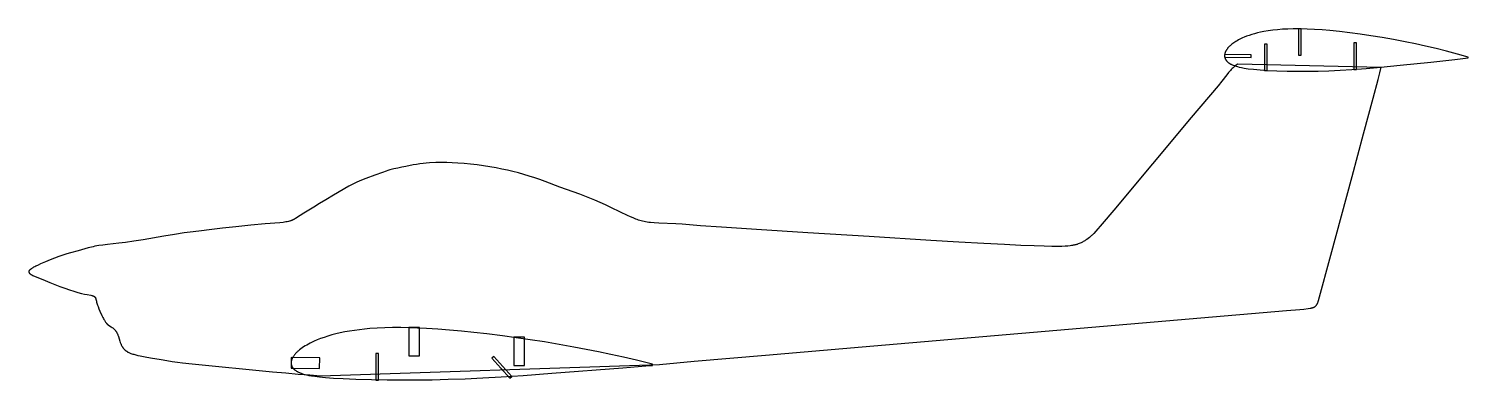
# Model space of a CAD drawing. Extents: x -789 to -175, y -99 to 52.
import ezdxf

# ---------------------------------------------------------------- set-up
doc = ezdxf.new("R2010")
doc.units = 0
doc.layers.add('DEFAULT', color=18, linetype='CONTINUOUS')

msp = doc.modelspace()

# ---------------------------------------------------------------- linework, layer by layer
at = {"layer": 'DEFAULT'}
for p, q in [((-174.58, 39.08), (-174.55, 39.46)), ((-272.89, 36.57), (-211.73, 35.11)), ((-664.62, -96.67), (-519.92, -91.8)), ((-522.87, -92.23), (-522.83, -91.76))]:
    msp.add_line(p, q, dxfattribs=at)
for points in [[(-174.55, 39.46), (-179.19, 40.76), (-183.77, 41.97), (-188.29, 43.1), (-192.74, 44.14), (-197.11, 45.09), (-201.4, 45.97), (-206.44, 46.92), (-211.33, 47.78), (-216.09, 48.54), (-220.69, 49.22), (-225.15, 49.81), (-229.46, 50.32), (-233.61, 50.75), (-236.96, 51.03), (-240.21, 51.25), (-243.35, 51.4), (-246.39, 51.48), (-249.33, 51.48), (-251.6, 51.42), (-253.8, 51.31), (-255.92, 51.15), (-257.97, 50.93), (-259.95, 50.66), (-261.84, 50.34), (-263.2, 50.07), (-264.51, 49.77), (-265.77, 49.45), (-266.97, 49.1), (-268.11, 48.72), (-269.2, 48.33), (-270.23, 47.92), (-270.88, 47.64), (-271.51, 47.35), (-272.1, 47.06), (-272.67, 46.76), (-273.21, 46.46), (-273.73, 46.15), (-274.21, 45.85), (-274.67, 45.54), (-275.1, 45.23), (-275.51, 44.91), (-275.89, 44.6), (-276.07, 44.45), (-276.24, 44.29), (-276.41, 44.13), (-276.57, 43.98), (-276.72, 43.82), (-276.87, 43.67), (-277.01, 43.51), (-277.14, 43.36), (-277.27, 43.2), (-277.39, 43.05), (-277.51, 42.9), (-277.62, 42.74), (-277.72, 42.59), (-277.82, 42.44), (-277.91, 42.29), (-278, 42.14), (-278.07, 41.99), (-278.15, 41.84), (-278.22, 41.69), (-278.28, 41.54), (-278.33, 41.39), (-278.38, 41.25), (-278.4, 41.17), (-278.42, 41.1), (-278.44, 41.03), (-278.46, 40.95), (-278.48, 40.88), (-278.49, 40.81), (-278.51, 40.74), (-278.52, 40.66), (-278.53, 40.59), (-278.54, 40.52), (-278.55, 40.45), (-278.56, 40.38), (-278.56, 40.31), (-278.56, 40.24), (-278.57, 40.17), (-278.57, 40.1), (-278.57, 40.03), (-278.56, 39.96), (-278.56, 39.89), (-278.56, 39.82), (-278.55, 39.75), (-278.54, 39.68), (-278.53, 39.61), (-278.52, 39.54), (-278.51, 39.47), (-278.5, 39.4), (-278.48, 39.33), (-278.46, 39.27), (-278.45, 39.2), (-278.43, 39.13), (-278.41, 39.07), (-278.38, 39), (-278.36, 38.93), (-278.34, 38.87), (-278.31, 38.8), (-278.28, 38.74), (-278.26, 38.68), (-278.23, 38.61), (-278.2, 38.55), (-278.16, 38.49), (-278.13, 38.43), (-278.09, 38.36), (-278.06, 38.3), (-278.02, 38.24), (-277.98, 38.18), (-277.94, 38.12), (-277.9, 38.07), (-277.86, 38.01), (-277.81, 37.95), (-277.77, 37.89), (-277.72, 37.84), (-277.67, 37.78), (-277.57, 37.67), (-277.47, 37.56), (-277.36, 37.45), (-277.24, 37.35), (-277.12, 37.24), (-276.99, 37.14), (-276.86, 37.04), (-276.73, 36.94), (-276.59, 36.85), (-276.44, 36.75), (-276.29, 36.66), (-276.14, 36.57), (-275.98, 36.48), (-275.81, 36.4), (-275.64, 36.31), (-275.47, 36.23), (-275.29, 36.15), (-274.92, 35.99), (-274.52, 35.84), (-274.12, 35.7), (-273.69, 35.56), (-273.01, 35.37), (-272.3, 35.19), (-271.29, 34.97), (-270.21, 34.77), (-268.46, 34.5), (-266.22, 34.23), (-263.39, 33.98), (-260.25, 33.76), (-256.31, 33.58), (-251.92, 33.45), (-247.64, 33.4), (-243, 33.42), (-238.66, 33.5), (-234.07, 33.65), (-229.24, 33.88), (-224.17, 34.19), (-218.13, 34.64), (-211.81, 35.18), (-203.57, 35.97), (-190.48, 37.31), (-180.31, 38.41), (-174.58, 39.08)], [(-272.89, 36.57), (-273.23, 36.33), (-273.56, 36.07), (-274.01, 35.7), (-274.45, 35.32), (-274.88, 34.93), (-275.3, 34.52), (-275.7, 34.1), (-276.09, 33.68), (-276.48, 33.24), (-276.86, 32.8), (-277.6, 31.9), (-279.78, 29.13), (-281.37, 27.16), (-292.79, 13.58), (-325.9, -25.95), (-330.81, -31.75), (-333.59, -34.97), (-334.41, -35.88), (-334.72, -36.2), (-334.97, -36.46), (-335.17, -36.67), (-335.35, -36.83), (-335.5, -36.97), (-335.64, -37.09), (-336.22, -37.55), (-336.81, -38), (-337.41, -38.42), (-338, -38.82), (-338.29, -39.01), (-338.59, -39.19), (-338.89, -39.37), (-339.2, -39.54), (-339.53, -39.71), (-339.88, -39.88), (-340.25, -40.04), (-340.65, -40.21), (-341.09, -40.38), (-341.33, -40.46), (-341.59, -40.54), (-341.86, -40.63), (-342.15, -40.71), (-342.47, -40.79), (-342.81, -40.86), (-343.17, -40.94), (-343.57, -41.01), (-344, -41.08), (-344.46, -41.14), (-345.5, -41.26), (-346.7, -41.35), (-348.11, -41.43), (-349.93, -41.46), (-352.36, -41.45), (-355.63, -41.38), (-359.95, -41.22), (-365.54, -40.97), (-372.62, -40.62), (-381.4, -40.14), (-391.98, -39.54), (-403.99, -38.84), (-430.32, -37.24), (-456.47, -35.61), (-478.49, -34.2), (-493.44, -33.2), (-502.37, -32.57), (-510.24, -31.98), (-512.89, -31.82), (-520.17, -31.48), (-522.08, -31.38), (-523.71, -31.24), (-524.44, -31.16), (-525.13, -31.07), (-525.79, -30.96), (-526.43, -30.84), (-527.05, -30.69), (-527.65, -30.53), (-528.25, -30.35), (-528.83, -30.15), (-529.41, -29.95), (-529.98, -29.73), (-531.12, -29.26), (-532.27, -28.75), (-533.51, -28.19), (-536.56, -26.73), (-540.65, -24.75), (-542.92, -23.68), (-545.21, -22.63), (-547.42, -21.66), (-549.57, -20.76), (-551.69, -19.92), (-553.81, -19.12), (-562.35, -16.09), (-568.71, -13.69), (-570.9, -12.9), (-573.15, -12.14), (-575.46, -11.41), (-577.79, -10.71), (-580.12, -10.06), (-582.43, -9.45), (-584.77, -8.88), (-587.17, -8.36), (-589.66, -7.86), (-592.29, -7.41), (-595.01, -6.99), (-597.78, -6.62), (-600.58, -6.3), (-603.33, -6.04), (-605.98, -5.83), (-608.43, -5.68), (-610.6, -5.58), (-612.45, -5.54), (-614.02, -5.54), (-615.43, -5.59), (-618.08, -5.74), (-619.43, -5.85), (-620.79, -5.99), (-622.18, -6.17), (-623.59, -6.38), (-625.05, -6.62), (-628.16, -7.22), (-629.85, -7.56), (-631.59, -7.93), (-633.33, -8.34), (-635.01, -8.78), (-635.81, -9.02), (-636.6, -9.26), (-638.15, -9.79), (-641.44, -10.99), (-645.22, -12.4), (-647.17, -13.18), (-648.12, -13.59), (-649.05, -14), (-649.94, -14.42), (-650.8, -14.85), (-652.45, -15.73), (-659.12, -19.58), (-662.37, -21.47), (-665.09, -23.12), (-667.48, -24.6), (-671.76, -27.18), (-673.34, -28.18), (-675.33, -29.51), (-675.59, -29.68), (-675.72, -29.76), (-675.85, -29.83), (-675.99, -29.91), (-676.13, -29.98), (-676.27, -30.06), (-676.42, -30.13), (-676.58, -30.2), (-676.74, -30.27), (-676.91, -30.33), (-677.09, -30.4), (-677.27, -30.46), (-677.47, -30.52), (-677.67, -30.59), (-677.88, -30.64), (-678.34, -30.76), (-678.83, -30.87), (-679.37, -30.97), (-679.95, -31.06), (-680.59, -31.15), (-682.02, -31.31), (-688.24, -31.84), (-694.3, -32.41), (-700.72, -33.06), (-706.42, -33.67), (-712.17, -34.32), (-715.42, -34.71), (-718.98, -35.16), (-722.85, -35.69), (-727.02, -36.32), (-731.46, -37.05), (-740.35, -38.57), (-744.35, -39.22), (-747.81, -39.71), (-750.77, -40.07), (-755.54, -40.59), (-757.52, -40.83), (-759.3, -41.09), (-760.92, -41.37), (-761.69, -41.53), (-762.43, -41.69), (-763.86, -42.04), (-765.26, -42.43), (-768.13, -43.27), (-771.3, -44.16), (-772.97, -44.65), (-774.66, -45.18), (-776.37, -45.76), (-778.12, -46.42), (-779.98, -47.15), (-781.98, -47.98), (-784.12, -48.9), (-785.18, -49.38), (-786.18, -49.86), (-786.65, -50.1), (-787.09, -50.34), (-787.5, -50.58), (-787.7, -50.7), (-787.88, -50.81), (-788.05, -50.93), (-788.21, -51.04), (-788.36, -51.15), (-788.5, -51.26), (-788.57, -51.32), (-788.63, -51.37), (-788.69, -51.42), (-788.75, -51.48), (-788.8, -51.53), (-788.85, -51.58), (-788.89, -51.64), (-788.91, -51.66), (-788.93, -51.69), (-788.95, -51.71), (-788.97, -51.74), (-788.99, -51.76), (-789.01, -51.79), (-789.02, -51.81), (-789.04, -51.84), (-789.05, -51.86), (-789.07, -51.89), (-789.08, -51.91), (-789.09, -51.94), (-789.1, -51.96), (-789.11, -51.98), (-789.12, -52.01), (-789.13, -52.03), (-789.14, -52.06), (-789.14, -52.08), (-789.15, -52.1), (-789.15, -52.13), (-789.16, -52.15), (-789.16, -52.17), (-789.16, -52.2), (-789.17, -52.22), (-789.17, -52.24), (-789.17, -52.27), (-789.17, -52.29), (-789.17, -52.31), (-789.16, -52.33), (-789.16, -52.36), (-789.16, -52.38), (-789.15, -52.4), (-789.15, -52.42), (-789.14, -52.45), (-789.14, -52.47), (-789.13, -52.49), (-789.12, -52.51), (-789.11, -52.53), (-789.1, -52.56), (-789.09, -52.58), (-789.08, -52.6), (-789.07, -52.62), (-789.06, -52.64), (-789.05, -52.67), (-789.03, -52.69), (-789.02, -52.71), (-789, -52.73), (-788.99, -52.75), (-788.97, -52.77), (-788.96, -52.79), (-788.94, -52.81), (-788.92, -52.84), (-788.9, -52.86), (-788.88, -52.88), (-788.84, -52.92), (-788.8, -52.96), (-788.75, -53), (-788.7, -53.04), (-788.65, -53.09), (-788.6, -53.13), (-788.55, -53.17), (-788.49, -53.21), (-788.37, -53.29), (-788.24, -53.37), (-788.1, -53.46), (-787.96, -53.54), (-787.81, -53.62), (-787.48, -53.78), (-787.13, -53.95), (-785.96, -54.47), (-782.24, -56.05), (-780.17, -56.89), (-778.03, -57.73), (-775.89, -58.53), (-773.79, -59.28), (-771.77, -59.97), (-769.9, -60.57), (-768.2, -61.07), (-766.69, -61.47), (-765.35, -61.79), (-764.17, -62.03), (-762.7, -62.3), (-762.29, -62.38), (-762.1, -62.42), (-761.93, -62.47), (-761.84, -62.49), (-761.76, -62.52), (-761.68, -62.55), (-761.61, -62.58), (-761.53, -62.61), (-761.46, -62.64), (-761.43, -62.65), (-761.39, -62.67), (-761.36, -62.69), (-761.33, -62.7), (-761.3, -62.72), (-761.27, -62.74), (-761.24, -62.76), (-761.21, -62.78), (-761.18, -62.8), (-761.15, -62.82), (-761.13, -62.84), (-761.1, -62.86), (-761.07, -62.88), (-761.05, -62.9), (-761.03, -62.93), (-761, -62.95), (-760.98, -62.97), (-760.96, -63), (-760.94, -63.02), (-760.92, -63.05), (-760.9, -63.07), (-760.88, -63.1), (-760.86, -63.13), (-760.84, -63.16), (-760.82, -63.18), (-760.8, -63.21), (-760.79, -63.24), (-760.77, -63.27), (-760.75, -63.3), (-760.74, -63.33), (-760.71, -63.39), (-760.68, -63.46), (-760.65, -63.52), (-760.63, -63.59), (-760.6, -63.66), (-760.58, -63.74), (-760.56, -63.81), (-760.52, -63.96), (-760.31, -64.84), (-760.21, -65.24), (-760.08, -65.67), (-759.94, -66.11), (-759.78, -66.58), (-759.6, -67.06), (-759.21, -68.05), (-758.79, -69.05), (-757.92, -70.97), (-757.5, -71.83), (-757.3, -72.23), (-757.1, -72.6), (-756.91, -72.93), (-756.73, -73.24), (-756.56, -73.51), (-756.39, -73.76), (-756.31, -73.87), (-756.23, -73.98), (-756.15, -74.08), (-756.08, -74.17), (-756, -74.26), (-755.93, -74.34), (-755.86, -74.42), (-755.79, -74.49), (-755.72, -74.56), (-755.65, -74.62), (-755.59, -74.67), (-755.52, -74.73), (-755.45, -74.78), (-755.38, -74.83), (-755.24, -74.93), (-754.22, -75.6), (-753.93, -75.8), (-753.63, -76.03), (-753.32, -76.27), (-753.16, -76.4), (-753.01, -76.54), (-752.85, -76.67), (-752.7, -76.82), (-752.56, -76.96), (-752.41, -77.11), (-752.28, -77.26), (-752.21, -77.33), (-752.15, -77.41), (-752.09, -77.49), (-752.03, -77.56), (-751.97, -77.64), (-751.91, -77.72), (-751.86, -77.8), (-751.8, -77.88), (-751.75, -77.96), (-751.7, -78.04), (-751.61, -78.21), (-751.52, -78.38), (-751.43, -78.56), (-751.35, -78.74), (-751.27, -78.92), (-751.19, -79.11), (-751.12, -79.31), (-751.04, -79.51), (-750.9, -79.93), (-750.29, -81.91), (-750.1, -82.44), (-750.01, -82.7), (-749.9, -82.97), (-749.79, -83.23), (-749.68, -83.49), (-749.55, -83.75), (-749.42, -83.99), (-749.36, -84.12), (-749.29, -84.24), (-749.21, -84.36), (-749.14, -84.47), (-749.06, -84.59), (-748.99, -84.7), (-748.91, -84.81), (-748.82, -84.92), (-748.74, -85.02), (-748.65, -85.13), (-748.56, -85.23), (-748.46, -85.33), (-748.37, -85.43), (-748.27, -85.53), (-748.17, -85.62), (-748.06, -85.72), (-747.95, -85.81), (-747.84, -85.9), (-747.73, -85.98), (-747.61, -86.07), (-747.49, -86.16), (-747.36, -86.24), (-747.23, -86.32), (-747.1, -86.4), (-746.96, -86.48), (-746.82, -86.56), (-746.67, -86.63), (-746.52, -86.71), (-746.21, -86.86), (-745.88, -87), (-745.53, -87.13), (-745.16, -87.26), (-744.78, -87.39), (-744.37, -87.51), (-743.51, -87.75), (-742.58, -87.98), (-741.59, -88.19), (-739.48, -88.6), (-737.24, -89), (-732.58, -89.8), (-730.24, -90.18), (-727.93, -90.53), (-725.7, -90.84), (-723.53, -91.12), (-719.34, -91.59), (-685.07, -94.94), (-679.43, -95.47), (-674.14, -95.94), (-669.2, -96.35), (-664.62, -96.67)], [(-519.92, -91.8), (-505.03, -90.48), (-474.6, -87.82), (-433.27, -84.28), (-252.2, -68.85), (-246.4, -68.34), (-244.75, -68.18), (-242.86, -67.96), (-242.01, -67.82), (-241.62, -67.75), (-241.45, -67.72), (-241.28, -67.68), (-241.12, -67.64), (-240.97, -67.6), (-240.84, -67.56), (-240.71, -67.51), (-240.59, -67.47), (-240.53, -67.44), (-240.47, -67.42), (-240.42, -67.4), (-240.37, -67.37), (-240.32, -67.35), (-240.27, -67.32), (-240.22, -67.3), (-240.17, -67.27), (-240.13, -67.24), (-240.08, -67.21), (-240.04, -67.19), (-240, -67.16), (-239.96, -67.13), (-239.92, -67.1), (-239.88, -67.07), (-239.84, -67.04), (-239.81, -67.01), (-239.77, -66.97), (-239.7, -66.91), (-239.63, -66.84), (-239.56, -66.77), (-239.5, -66.69), (-239.43, -66.61), (-239.37, -66.53), (-239.3, -66.44), (-239.24, -66.35), (-239.18, -66.25), (-239.11, -66.14), (-239.05, -66.02), (-238.99, -65.9), (-238.93, -65.77), (-238.86, -65.63), (-238.8, -65.47), (-238.74, -65.31), (-238.68, -65.14), (-238.62, -64.96), (-238.48, -64.52), (-233.26, -45.2), (-224.12, -11.6), (-219.19, 6.63), (-215.11, 21.86), (-213.04, 29.84), (-212.3, 32.78), (-211.73, 35.11)], [(-522.83, -91.76), (-529.74, -90.06), (-535.2, -88.78), (-540.59, -87.58), (-545.92, -86.44), (-551.18, -85.39), (-556.37, -84.4), (-562.74, -83.26), (-568.98, -82.22), (-575.08, -81.28), (-581.03, -80.41), (-586.84, -79.63), (-593.6, -78.79), (-599.07, -78.17), (-604.38, -77.62), (-609.53, -77.15), (-614.53, -76.76), (-619.37, -76.46), (-623.13, -76.28), (-626.79, -76.16), (-630.34, -76.1), (-633.8, -76.11), (-637.15, -76.18), (-640.39, -76.33), (-643.53, -76.54), (-645.8, -76.75), (-648.01, -76.99), (-650.15, -77.28), (-652.23, -77.6), (-654.23, -77.96), (-656.15, -78.36), (-658, -78.79), (-659.77, -79.26), (-661.45, -79.75), (-663.05, -80.27), (-664.57, -80.81), (-666, -81.38), (-667.34, -81.96), (-668.18, -82.35), (-668.98, -82.75), (-669.75, -83.15), (-670.47, -83.56), (-671.16, -83.96), (-671.8, -84.37), (-672.41, -84.78), (-672.98, -85.19), (-673.51, -85.59), (-673.76, -85.8), (-674, -86), (-674.24, -86.2), (-674.46, -86.4), (-674.67, -86.6), (-674.88, -86.8), (-675.08, -87), (-675.26, -87.2), (-675.44, -87.4), (-675.61, -87.6), (-675.77, -87.79), (-675.92, -87.99), (-676.06, -88.18), (-676.2, -88.38), (-676.32, -88.57), (-676.44, -88.76), (-676.54, -88.95), (-676.64, -89.14), (-676.69, -89.23), (-676.73, -89.33), (-676.77, -89.42), (-676.81, -89.51), (-676.85, -89.61), (-676.88, -89.7), (-676.92, -89.79), (-676.95, -89.88), (-676.98, -89.97), (-677, -90.07), (-677.03, -90.16), (-677.05, -90.25), (-677.07, -90.34), (-677.09, -90.43), (-677.1, -90.52), (-677.12, -90.61), (-677.13, -90.7), (-677.14, -90.79), (-677.14, -90.87), (-677.15, -90.96), (-677.15, -91.05), (-677.15, -91.14), (-677.15, -91.22), (-677.15, -91.31), (-677.14, -91.4), (-677.14, -91.48), (-677.13, -91.57), (-677.12, -91.66), (-677.1, -91.74), (-677.09, -91.83), (-677.07, -91.91), (-677.05, -91.99), (-677.03, -92.08), (-677, -92.16), (-676.98, -92.24), (-676.95, -92.32), (-676.92, -92.41), (-676.88, -92.49), (-676.85, -92.57), (-676.81, -92.64), (-676.78, -92.72), (-676.74, -92.8), (-676.69, -92.88), (-676.65, -92.95), (-676.6, -93.03), (-676.56, -93.1), (-676.51, -93.18), (-676.45, -93.25), (-676.4, -93.32), (-676.35, -93.39), (-676.29, -93.47), (-676.23, -93.54), (-676.17, -93.61), (-676.1, -93.68), (-676.04, -93.74), (-675.97, -93.81), (-675.9, -93.88), (-675.83, -93.94), (-675.75, -94.01), (-675.68, -94.08), (-675.52, -94.2), (-675.36, -94.33), (-675.19, -94.45), (-675.01, -94.57), (-674.82, -94.69), (-674.63, -94.8), (-674.43, -94.91), (-674.22, -95.02), (-674, -95.13), (-673.78, -95.23), (-673.55, -95.33), (-673.31, -95.43), (-673.06, -95.53), (-672.81, -95.62), (-672.28, -95.8), (-671.72, -95.97), (-671.14, -96.13), (-670.52, -96.28), (-669.55, -96.5), (-668.52, -96.69), (-667.05, -96.92), (-665.06, -97.17), (-662.46, -97.43), (-659.11, -97.67), (-654.87, -97.91), (-649.53, -98.12), (-642.84, -98.31), (-636.13, -98.42), (-629.61, -98.47), (-623.49, -98.44), (-616.98, -98.35), (-610.1, -98.18), (-602.88, -97.92), (-595.31, -97.56), (-587.44, -97.11), (-578.07, -96.5), (-565.84, -95.61), (-535.53, -93.28), (-525.71, -92.48), (-522.87, -92.23)]]:
    msp.add_lwpolyline(points, dxfattribs=at)
for points in [[(-247.01, 40.24), (-245.92, 40.24), (-245.92, 51.55), (-247.01, 51.55)], [(-261.51, 33.73), (-260.41, 33.73), (-260.41, 45.03), (-261.51, 45.03)], [(-223.34, 34.22), (-222.24, 34.22), (-222.24, 45.52), (-223.34, 45.52)], [(-267.28, 39.32), (-267.26, 40.41), (-278.57, 40.58), (-278.58, 39.48)], [(-626.86, -88.13), (-622.29, -88.13), (-622.29, -75.99), (-626.86, -75.99)], [(-582.07, -92.3), (-577.5, -92.3), (-577.5, -80.16), (-582.07, -80.16)], [(-664.99, -93.57), (-664.96, -89), (-677.1, -88.92), (-677.13, -93.49)], [(-641, -98.54), (-639.9, -98.54), (-639.9, -87.11), (-641, -87.11)], [(-641, -98.58), (-639.9, -98.58), (-639.9, -87.15), (-641, -87.15)], [(-583.73, -97.66), (-582.92, -96.93), (-590.63, -88.49), (-591.44, -89.23)]]:
    msp.add_lwpolyline(points, close=True, dxfattribs=at)

doc.saveas('drawing.dxf')
